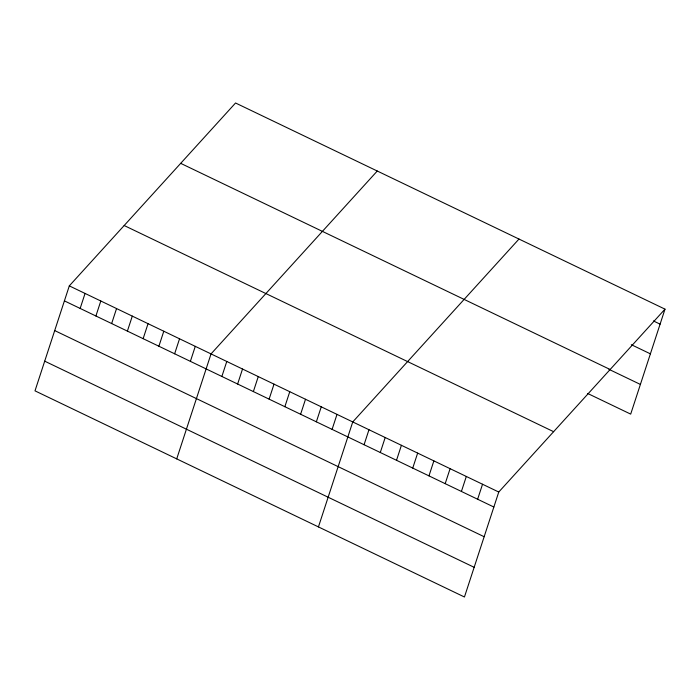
<?xml version="1.0" encoding="UTF-8"?>
<svg xmlns="http://www.w3.org/2000/svg" width="700" height="700" viewBox="0 0 700 700"><rect width="100%" height="100%" fill="white"/><g stroke="black" fill="none" stroke-linecap="round" stroke-linejoin="round"><path stroke-width="1.05" d="M69.309 285.88L35 390.854L464.45 597.004L498.759 492.03L665 309.146L235.55 102.996L69.309 285.88L498.759 492.03M80.159 308.438L85.059 293.44M95.9 315.998L100.809 301M111.65 323.558L116.55 308.551M127.391 331.118L132.3 316.111M143.141 338.678L148.041 323.671M158.891 346.238L163.791 331.231M174.633 353.789L179.541 338.791M190.383 361.349L195.282 346.351M176.715 458.885L211.032 353.911L377.265 171.028M221.874 376.469L226.774 361.471M237.624 384.029L242.524 369.023M253.365 391.589L258.265 376.582M269.115 399.149L274.015 384.142M284.856 406.709L289.765 391.703M300.606 414.26L305.506 399.262M316.356 421.82L321.256 406.822M332.098 429.38L336.998 414.382M318.439 526.916L352.748 421.942L518.989 239.05M364.07 444.727L368.97 429.73M380.293 452.515L385.192 437.517M396.515 460.302L401.415 445.305M412.738 468.09L417.646 453.093M428.96 475.877L433.869 460.88M445.183 483.665L450.091 468.668M461.414 491.452L466.314 476.455M477.636 499.24L482.536 484.242M665 309.146L630.691 414.12L587.746 393.505M653.415 320.941L660.1 324.144M631.304 344.68L650.396 353.841M180.688 163.345L610.137 369.495M608.904 369.311L640.395 384.431M124.171 225.523L553.621 431.681M64.409 300.877L493.859 507.028M54.705 330.575L484.155 536.725M44.704 361.165L474.154 567.315"/></g></svg>
